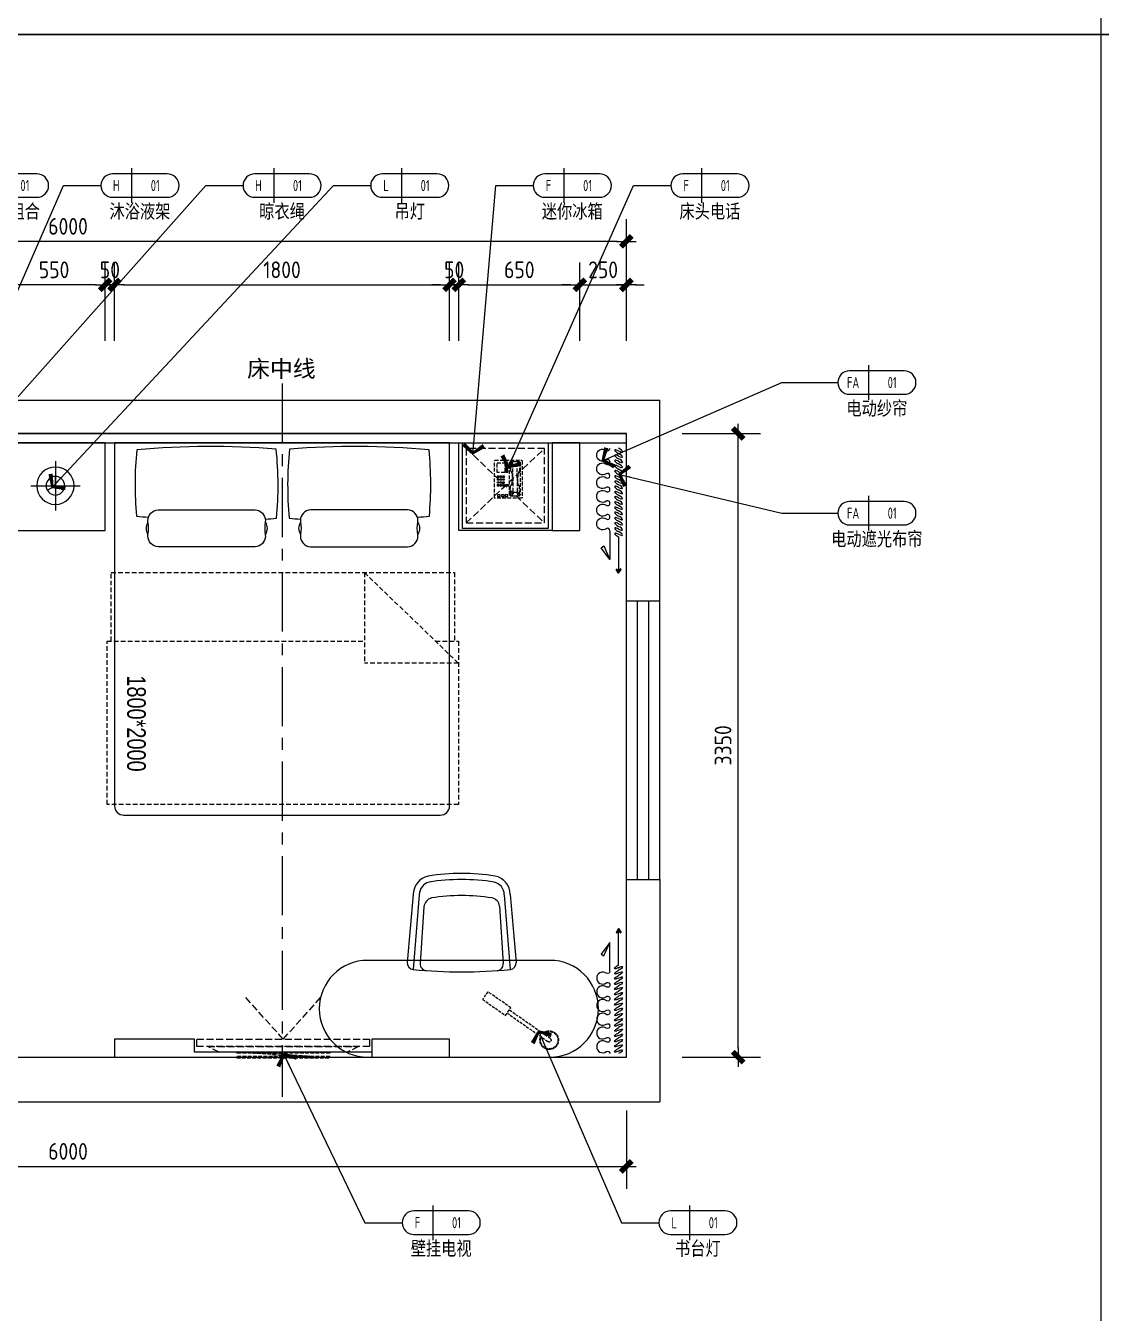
# Model space of a CAD drawing. Extents: x 220391 to 385981, y 332279 to 483868.
# Drawn here: x 226414 to 232194, y 461002 to 467919 of the extents above; entities that cross this region are included whole.
import ezdxf
from ezdxf.enums import TextEntityAlignment as Align

# ---------------------------------------------------------------- set-up
doc = ezdxf.new("R2010")
doc.units = 0
doc.header["$MEASUREMENT"] = 0
for name, pattern in [('ACAD_ISO03W100', [30, 12, -18]), ('CENTER', [50.8, 31.75, -6.35, 6.35, -6.35]), ('DOM-虚线', [0.35, 0.25, -0.1]), ('HIDDEN', [0.375, 0.25, -0.125, 0, 0])]:
    doc.linetypes.add(name, pattern=pattern)
for name, color, linetype in [('0-索引文字', 50, 'Continuous'), ('2主物线', 197, 'Continuous'), ('EL-造型看线-特细(0.07)-DOM', 8, 'Continuous'), ('F-固定家具(0.25)-DOM', 2, 'Continuous'), ('F-平面灯具(0.15)-DOM', 1, 'Continuous'), ('F-活动家私(0.25)-DOM', 51, 'Continuous'), ('F-窗帘(0.12)-DOM', 120, 'Continuous'), ('墙体', 4, 'Continuous'), ('墙壁', 160, 'Continuous')]:
    doc.layers.add(name, color=color, linetype=linetype)
doc.styles.add('DOM-romans.shx', font='dim.shx')
doc.styles.add('st', font='', dxfattribs={"width": 0.7})
doc.styles.add('家具平面底图$0$st', font='')
doc.styles.get('st').set_extended_font_data('SimSun')
doc.styles.get('家具平面底图$0$st').set_extended_font_data('YouYuan')
doc.dimstyles.new('DOM_DIM_1 80', dxfattribs={"dimscale": 60, "dimtxt": 1.5, "dimasz": 0.8, "dimexe": 2, "dimexo": 1.5, "dimgap": 0.6, "dimtad": 1, "dimdec": 0, "dimrnd": 5, "dimzin": 12, "dimdsep": 46, "dimtxsty": 'DOM-romans.shx', "dimblk": 'DOM_Dimension_Tick', "dimcen": 0.125, "dimclrd": 44, "dimclre": 44, "dimclrt": 50, "dimadec": 0, "dimazin": 0, "dimtfac": 1, "dimtdec": 0, "dimtix": 1, "dimtmove": 2, "dimatfit": 3, "dimldrblk": 'DOM_Leader_Arrow', "dimfxl": 0, "dimtvp": 1, "dimtolj": 1, "dimtzin": 0, "dimarcsym": 0})

# ---------------------------------------------------------------- blocks, each defined once
blk = doc.blocks.new('A$C25B465B5')
at = {"layer": '2主物线', "color": 2}
for p, q in [((570.6, 1240), (570.6, 260)), ((1090.6, 260), (1090.6, 1240))]:
    blk.add_line(p, q, dxfattribs=at)
for centre, start, end in [((830.6, 1240), 0, 180), ((830.6, 260), 180, 0)]:
    blk.add_arc(centre, 260, start, end, dxfattribs=at)
blk = doc.blocks.new('eahrhrhh')
at = {"color": 1}
blk.add_wipeout([(-900, 0), (900, 0), (900, -696.9), (926.1, -696.9), (926.1, -1065.3), (947.8, -1065.3), (947.8, -1942.7), (900, -1942.7), (900, -1950), (898.6, -1961.8), (893.2, -1975.1), (885.4, -1985.4), (874.4, -1993.6), (861.8, -1998.6), (850, -2000), (837.3, -2000), (-850, -2000), (-866.5, -1997.2), (-878.4, -1991.2), (-885.4, -1985.4), (-893.5, -1974.6), (-897.6, -1965.4), (-899.5, -1956.8), (-900, -1950)], dxfattribs=at)
at = {"color": 8, "linetype": 'HIDDEN', "ltscale": 100}
for p in [(443.2, -696.9), (947.8, -1184)]:
    blk.add_line(p, (443.2, -1184), dxfattribs=at)
blk.add_lwpolyline([(-900, 0), (-900, -1950, 0.414214), (-850, -2000), (850, -2000, 0.414214), (900, -1950), (900, 0)], format="xyb", close=True)
at = {"color": 8}
for points in [[(-144.6, -559), (-665.9, -559, -0.392708), (-720.9, -499.8, -0.035252), (-720.3, -491.5, 0.092308), (-720.3, -426.5, -0.035252), (-720.9, -418.1, -0.392708), (-665.9, -359), (-144.6, -359, -0.392708), (-89.7, -418.1, -0.035252), (-90.3, -426.5, 0.092308), (-90.3, -491.5, -0.035252), (-89.7, -499.8, -0.392708), (-144.6, -559, 27.022466)], [(153.7, -559), (675, -559, 0.392708), (729.9, -499.8, 0.035252), (729.3, -491.5, -0.092308), (729.3, -426.5, 0.035252), (729.9, -418.1, 0.392708), (675, -359), (153.7, -359, 0.392708), (98.8, -418.1, 0.035252), (99.3, -426.5, -0.092308), (99.3, -491.5, 0.035252), (98.8, -499.8, 0.392708), (153.7, -559, -27.022466)], [(-720.3, -426.5, 0.307692), (-720.3, -491.5, -1.888889)], [(-90.3, -426.5, -0.307692), (-90.3, -491.5, 1.888889)], [(99.3, -426.5, 0.307692), (99.3, -491.5, -1.888889)], [(729.3, -426.5, -0.307692), (729.3, -491.5, 1.888889)]]:
    blk.add_lwpolyline(points, format="xyb", dxfattribs=at)
at = {"color": 8, "linetype": 'HIDDEN', "ltscale": 100}
for points in [[(-918.8, -1065.3), (-918.8, -696.9), (926.1, -696.9), (926.1, -1065.3)], [(443.2, -696.9), (947.8, -1184)], [(824.8, -1065.3), (947.8, -1065.3), (947.8, -1942.7), (-940.5, -1942.7), (-940.5, -1065.3), (443.2, -1065.3)]]:
    blk.add_lwpolyline(points, dxfattribs=at)
at = {"color": 8}
for centre, radius, start, end in [((1123, -224.7), 1912.9, 174.39105, 185.04685), ((-384.8, -4244.7), 4225.5, 85.19831, 95.37714), ((-1934.1, -229), 1912.9, 354.72401, 5.85099), ((1943.1, -229), 1912.9, 174.14901, 185.27599), ((393.9, -4244.7), 4225.5, 84.62286, 94.80169), ((-1113.9, -224.7), 1912.9, 354.95315, 5.60895), ((-368.5, 3293.2), 3709.4, 263.5905, 264.59393), ((-318.5, 3293.2), 3709.4, 273.52528, 274.47157), ((327.5, 3293.2), 3709.4, 265.52843, 266.47472), ((377.5, 3293.2), 3709.4, 275.40607, 276.4095)]:
    blk.add_arc(centre, radius, start, end, dxfattribs=at)
at = {"layer": 'F-活动家私(0.25)-DOM', "color": 8, "style": '家具平面底图$0$st', "width": 0.8}
blk.add_text('1800*2000', height=100, rotation=270, dxfattribs=at).set_placement((-782.2, -1507.5), align=Align.MIDDLE_CENTER)
blk = doc.blocks.new('A$C3f9b4c59')
at = {"layer": 'F-活动家私(0.25)-DOM'}
blk.add_blockref('eahrhrhh', (0, 0), dxfattribs=at)
blk = doc.blocks.new('做成ACAD TuKuai0337')
at = {"color": 57, "linetype": 'Continuous'}
for points in [[(0, 193), (0, -193)], [(193, 0), (-193, 0)], [(0, 0), (0, 73)]]:
    blk.add_lwpolyline(points, dxfattribs=at)
at = {"color": 58, "linetype": 'Continuous'}
for points in [[(0, 0), (-63, -36)], [(0, 0), (63, -36)]]:
    blk.add_lwpolyline(points, dxfattribs=at)
at = {"linetype": 'Continuous'}
blk.add_circle((0, 0), 146, dxfattribs=at)
at = {"color": 57, "linetype": 'Continuous'}
blk.add_circle((0, 0), 72.9, dxfattribs=at)
blk = doc.blocks.new('A$C487077fa')
at = {"color": 53}
for p, q in [((-415.3, 260.9), (-50.8, 292.3)), ((-414.9, 228.3), (-13.2, 260.7)), ((-415.3, -260.9), (-50.8, -292.3)), ((-414.9, -228.3), (-13.2, -260.7))]:
    blk.add_line(p, q, dxfattribs=at)
at = {"color": 8}
for p, q in [((-352.5, 203), (-44.7, 223.2)), ((-350.1, -203.2), (-44.7, -223.2))]:
    blk.add_line(p, q, dxfattribs=at)
at = {"color": 53}
for centre, radius, start, end in [((-47.8, 257.7), 34.7, 5.82364, 95), ((-414.3, 157.7), 103.2, 90.55398, 167.72857), ((-414.2, 157.5), 70.8, 90.53615, 165.96254), ((-2574.6, 0), 2574.6, 0, 5.81254), ((647.6, 0), 1176.5, 171.21904, 188.83407), ((647.6, 0), 1143.9, 171.21904, 188.83407), ((-2574.6, 0), 2574.6, 354.18746, 0), ((-414.2, -157.5), 103.3, 192.92393, 269.41741), ((-414.1, -157.2), 71, 195.02359, 269.39601), ((-47.8, -257.7), 34.7, 265, 354.17636)]:
    blk.add_arc(centre, radius, start, end, dxfattribs=at)
at = {"color": 8}
for centre, radius, start, end in [((-41.7, 188.6), 34.7, 4.25834, 95), ((647.6, 0), 1057.7, 171.21904, 188.83407), ((-348.8, 153.6), 49.6, 94.26021, 170.81167), ((-344, -148), 55.5, 195.00779, 263.66303), ((-41.7, -188.6), 34.7, 265, 355.74166)]:
    blk.add_arc(centre, radius, start, end, dxfattribs=at)
blk = doc.blocks.new('dfsgdgfaag')
at = {"layer": 'EL-造型看线-特细(0.07)-DOM', "color": 250, "linetype": 'DOM-虚线', "ltscale": 80}
for p, q in [((-158.7, -6), (158.2, -30)), ((-158.2, 0), (158.7, -24))]:
    blk.add_line(p, q, dxfattribs=at)
for points in [[(-250, -6), (250, -6), (250, 0), (-250, 0)], [(250, -30), (-250, -30), (-250, -24), (250, -24)]]:
    blk.add_lwpolyline(points, close=True, dxfattribs=at)
for centre, radius in [((-158.4, -3), 5), ((-158.4, -3), 3), ((158.4, -27), 5), ((158.4, -27), 3)]:
    blk.add_circle(centre, radius, dxfattribs=at)
blk = doc.blocks.new('A$Cb127100c')
at = {"layer": 'F-固定家具(0.25)-DOM', "color": 8, "linetype": 'DOM-虚线', "ltscale": 150}
for q in [(-204.8, 226.9), (204.8, 226.9)]:
    blk.add_line((0, 0), q, dxfattribs=at)
for points in [[(-464.5, 0), (464.5, 0), (464.5, -40), (-464.5, -40)], [(-404.5, -40), (404.5, -40), (344.5, -70), (-344.5, -70)]]:
    blk.add_lwpolyline(points, close=True, dxfattribs=at)
at = {"layer": 'EL-造型看线-特细(0.07)-DOM', "color": 250, "rotation": 180}
blk.add_blockref('dfsgdgfaag', (0, -100), dxfattribs=at)
blk = doc.blocks.new('ehrhhh')
at = {"color": 0}
blk.add_line((304158.8, 466871.5), (304158.8, 474869.8), dxfattribs=at)
blk.add_lwpolyline([(292356.6, 474869.8), (315961.1, 474869.8), (315961.1, 466871.5), (292356.6, 466871.5)], close=True, dxfattribs=at)
blk = doc.blocks.new('DOM_Dimension_Tick')
at = {"color": 0, "linetype": 'ByBlock'}
for p, q in [((-1.09, 0), (0, 0)), ((0, 0), (1.09, 0))]:
    blk.add_line(p, q, dxfattribs=at)
at = {"color": 0, "linetype": 'Continuous', "const_width": 0.608}
blk.add_lwpolyline([(-0.61, -0.61), (0.61, 0.61)], dxfattribs=at)
blk = doc.blocks.new('*D635')
at = {"color": 44, "lineweight": -2, "transparency": 16777216}
for p, q in [((226891.6, 466226.8), (226891.6, 466646.8)), ((228691.6, 466226.8), (228691.6, 466646.8)), ((226939.6, 466526.8), (228643.6, 466526.8))]:
    blk.add_line(p, q, dxfattribs=at)
at = {"layer": 'Defpoints', "color": 0, "transparency": 16777216}
for p in [(228691.6, 466526.8), (226891.6, 465678.1, 0), (228691.6, 465678.1, 0)]:
    blk.add_point(p, dxfattribs=at)
at = {"color": 44, "lineweight": -2, "transparency": 16777216, "xscale": 48, "yscale": 48, "zscale": 48, "rotation": 180}
blk.add_blockref('DOM_Dimension_Tick', (226891.6, 466526.8), dxfattribs=at)
at = {"color": 44, "lineweight": -2, "transparency": 16777216, "xscale": 48, "yscale": 48, "zscale": 48}
blk.add_blockref('DOM_Dimension_Tick', (228691.6, 466526.8), dxfattribs=at)
at = {"color": 50, "transparency": 16777216, "insert": (227791.6, 466607.8), "char_height": 90, "attachment_point": 5, "style": 'DOM-romans.shx'}
blk.add_mtext('\\A1;1800', dxfattribs=at)
blk = doc.blocks.new('DOM_Leader_Arrow')
at = {"color": 0, "linetype": 'ByBlock'}
blk.add_line((0, 0), (-1.5, 0), dxfattribs=at)
for points in [[(-1.29, 1), (-0.89, 1.28), (-0.36, 0), (0, 0)], [(-1.29, -1), (-0.89, -1.28), (-0.36, 0), (0, 0)]]:
    blk.add_solid(points, dxfattribs=at)
blk = doc.blocks.new('*D636')
at = {"color": 44, "lineweight": -2, "transparency": 16777216}
for p, q in [((228741.6, 466226.8), (228741.6, 466646.8)), ((229391.7, 466226.8), (229391.7, 466646.8)), ((228789.6, 466526.8), (229343.7, 466526.8))]:
    blk.add_line(p, q, dxfattribs=at)
at = {"layer": 'Defpoints', "color": 0, "transparency": 16777216}
for p in [(229391.7, 466526.8), (228741.6, 465678.1, 0), (229391.7, 465678.1, 0)]:
    blk.add_point(p, dxfattribs=at)
at = {"color": 44, "lineweight": -2, "transparency": 16777216, "xscale": 48, "yscale": 48, "zscale": 48, "rotation": 180}
blk.add_blockref('DOM_Dimension_Tick', (228741.6, 466526.8), dxfattribs=at)
at = {"color": 44, "lineweight": -2, "transparency": 16777216, "xscale": 48, "yscale": 48, "zscale": 48}
blk.add_blockref('DOM_Dimension_Tick', (229391.7, 466526.8), dxfattribs=at)
at = {"color": 50, "transparency": 16777216, "insert": (229066.6, 466607.8), "char_height": 90, "attachment_point": 5, "style": 'DOM-romans.shx'}
blk.add_mtext('\\A1;650', dxfattribs=at)
blk = doc.blocks.new('*D637')
at = {"color": 44, "lineweight": -2, "transparency": 16777216}
for p, q in [((229391.7, 466226.8), (229391.7, 466646.8)), ((229641.7, 466226.8), (229641.7, 466646.8)), ((229343.7, 466526.8), (229295.7, 466526.8)), ((229391.7, 466526.8), (229641.7, 466526.8)), ((229689.7, 466526.8), (229737.7, 466526.8))]:
    blk.add_line(p, q, dxfattribs=at)
at = {"layer": 'Defpoints', "color": 0, "transparency": 16777216}
for p in [(229641.7, 466526.8), (229641.7, 465728.1, 0), (229391.7, 465678.1, 0)]:
    blk.add_point(p, dxfattribs=at)
at = {"color": 44, "lineweight": -2, "transparency": 16777216, "xscale": 48, "yscale": 48, "zscale": 48}
blk.add_blockref('DOM_Dimension_Tick', (229391.7, 466526.8), dxfattribs=at)
at = {"color": 44, "lineweight": -2, "transparency": 16777216, "xscale": 48, "yscale": 48, "zscale": 48, "rotation": 180}
blk.add_blockref('DOM_Dimension_Tick', (229641.7, 466526.8), dxfattribs=at)
at = {"color": 50, "transparency": 16777216, "insert": (229516.7, 466607.8), "char_height": 90, "attachment_point": 5, "style": 'DOM-romans.shx'}
blk.add_mtext('\\A1;250', dxfattribs=at)
blk = doc.blocks.new('ehrhhsss')
at = {"layer": 'F-活动家私(0.25)-DOM', "color": 8, "linetype": 'DOM-虚线', "ltscale": 80}
for p, q in [((301231.8, 416361.5), (301234.6, 416364.4)), ((301231.8, 416163.2), (301231.8, 416361.5)), ((301234.6, 416364.4), (301378.3, 416364.4)), ((301246.1, 416298.3), (301246.1, 416351.4)), ((301246.1, 416351.4), (301287.8, 416351.4)), ((301287.8, 416351.4), (301287.8, 416298.3)), ((301292.1, 416348.6), (301292.1, 416344.2)), ((301303.6, 416348.6), (301292.1, 416348.6)), ((301292.1, 416344.2), (301303.6, 416344.2)), ((301303.6, 416339.9), (301292.1, 416339.9)), ((301292.1, 416339.9), (301292.1, 416335.6)), ((301292.1, 416335.6), (301303.6, 416335.6)), ((301303.6, 416331.3), (301292.1, 416331.3)), ((301292.1, 416331.3), (301292.1, 416327)), ((301292.1, 416327), (301303.6, 416327)), ((301303.6, 416322.7), (301292.1, 416322.7)), ((301292.1, 416322.7), (301292.1, 416318.4)), ((301292.1, 416318.4), (301303.6, 416318.4)), ((301303.6, 416314.1), (301292.1, 416314.1)), ((301292.1, 416314.1), (301292.1, 416309.8)), ((301292.1, 416309.8), (301303.6, 416309.8)), ((301303.6, 416305.4), (301292.1, 416305.4)), ((301292.1, 416305.4), (301292.1, 416301.1)), ((301303.6, 416344.2), (301303.6, 416348.6)), ((301303.6, 416335.6), (301303.6, 416339.9)), ((301303.6, 416327), (301303.6, 416331.3)), ((301303.6, 416318.4), (301303.6, 416322.7)), ((301303.6, 416309.8), (301303.6, 416314.1)), ((301303.6, 416301.1), (301303.6, 416305.4)), ((301313.7, 416352.9), (301319.4, 416360)), ((301313.7, 416179), (301313.7, 416352.9)), ((301319.4, 416355.7), (301318, 416350)), ((301318, 416350), (301318, 416311.2)), ((301318, 416350), (301330.9, 416337.1)), ((301318, 416311.2), (301320.9, 416304)), ((301319.4, 416360), (301362.5, 416360)), ((301325.2, 416358.6), (301319.4, 416355.7)), ((301320.9, 416304), (301325.2, 416296.8)), ((301325.2, 416358.6), (301359.6, 416358.6)), ((301332.3, 416339.9), (301325.2, 416358.6)), ((301330.9, 416337.1), (301332.3, 416339.9)), ((301330.9, 416272.4), (301330.9, 416337.1)), ((301352.5, 416339.9), (301332.3, 416339.9)), ((301352.5, 416339.9), (301359.6, 416358.6)), ((301353.9, 416337.1), (301352.5, 416339.9)), ((301366.8, 416350), (301353.9, 416337.1)), ((301353.9, 416272.4), (301353.9, 416337.1)), ((301359.6, 416358.6), (301365.4, 416355.7)), ((301364, 416304), (301359.6, 416296.8)), ((301362.5, 416360), (301369.7, 416352.9)), ((301366.8, 416311.2), (301364, 416304)), ((301365.4, 416355.7), (301366.8, 416350)), ((301366.8, 416350), (301366.8, 416311.2)), ((301369.7, 416352.9), (301369.7, 416180.4)), ((301378.3, 416364.4), (301381.2, 416361.5)), ((301381.2, 416361.5), (301381.2, 416163.2)), ((301287.8, 416298.3), (301246.1, 416298.3)), ((301247.6, 416281), (301256.2, 416281)), ((301247.6, 416272.4), (301247.6, 416281)), ((301256.2, 416272.4), (301247.6, 416272.4)), ((301247.6, 416265.2), (301256.2, 416265.2)), ((301247.6, 416256.6), (301247.6, 416265.2)), ((301256.2, 416256.6), (301247.6, 416256.6)), ((301247.6, 416249.4), (301256.2, 416249.4)), ((301247.6, 416240.8), (301247.6, 416249.4)), ((301256.2, 416240.8), (301247.6, 416240.8)), ((301256.2, 416281), (301256.2, 416272.4)), ((301256.2, 416265.2), (301256.2, 416256.6)), ((301256.2, 416249.4), (301256.2, 416240.8)), ((301261.9, 416281), (301270.6, 416281)), ((301261.9, 416272.4), (301261.9, 416281)), ((301270.6, 416272.4), (301261.9, 416272.4)), ((301261.9, 416265.2), (301270.6, 416265.2)), ((301261.9, 416256.6), (301261.9, 416265.2)), ((301270.6, 416256.6), (301261.9, 416256.6)), ((301261.9, 416249.4), (301270.6, 416249.4)), ((301261.9, 416240.8), (301261.9, 416249.4)), ((301270.6, 416240.8), (301261.9, 416240.8)), ((301270.6, 416281), (301270.6, 416272.4)), ((301270.6, 416265.2), (301270.6, 416256.6)), ((301270.6, 416249.4), (301270.6, 416240.8)), ((301276.3, 416272.4), (301276.3, 416281)), ((301276.3, 416281), (301284.9, 416281)), ((301284.9, 416272.4), (301276.3, 416272.4)), ((301276.3, 416265.2), (301284.9, 416265.2)), ((301276.3, 416256.6), (301276.3, 416265.2)), ((301284.9, 416256.6), (301276.3, 416256.6)), ((301276.3, 416240.8), (301276.3, 416249.4)), ((301276.3, 416249.4), (301284.9, 416249.4)), ((301284.9, 416240.8), (301276.3, 416240.8)), ((301284.9, 416281), (301284.9, 416272.4)), ((301284.9, 416265.2), (301284.9, 416256.6)), ((301284.9, 416249.4), (301284.9, 416240.8)), ((301292.1, 416301.1), (301303.6, 416301.1)), ((301320.9, 416227.9), (301325.2, 416235)), ((301325.2, 416296.8), (301326.6, 416286.8)), ((301325.2, 416235), (301326.6, 416245.1)), ((301326.6, 416286.8), (301326.6, 416272.4)), ((301326.6, 416245.1), (301326.6, 416272.4)), ((301330.9, 416272.4), (301330.9, 416194.8)), ((301353.9, 416272.4), (301353.9, 416194.8)), ((301359.6, 416296.8), (301358.2, 416286.8)), ((301358.2, 416286.8), (301358.2, 416272.4)), ((301358.2, 416245.1), (301358.2, 416272.4)), ((301359.6, 416235), (301358.2, 416245.1)), ((301364, 416227.9), (301359.6, 416235)), ((301247.6, 416233.6), (301256.2, 416233.6)), ((301247.6, 416225), (301247.6, 416233.6)), ((301256.2, 416225), (301247.6, 416225)), ((301249, 416179), (301249, 416170.4)), ((301263.4, 416179), (301249, 416179)), ((301249, 416170.4), (301263.4, 416170.4)), ((301256.2, 416233.6), (301256.2, 416225)), ((301261.9, 416233.6), (301270.6, 416233.6)), ((301261.9, 416225), (301261.9, 416233.6)), ((301270.6, 416225), (301261.9, 416225)), ((301263.4, 416170.4), (301263.4, 416179)), ((301269.1, 416179), (301269.1, 416170.4)), ((301283.5, 416179), (301269.1, 416179)), ((301269.1, 416170.4), (301283.5, 416170.4)), ((301270.6, 416233.6), (301270.6, 416225)), ((301276.3, 416233.6), (301284.9, 416233.6)), ((301276.3, 416225), (301276.3, 416233.6)), ((301284.9, 416225), (301276.3, 416225)), ((301283.5, 416170.4), (301283.5, 416179)), ((301284.9, 416233.6), (301284.9, 416225)), ((301303.6, 416179), (301289.2, 416179)), ((301289.2, 416179), (301289.2, 416170.4)), ((301289.2, 416170.4), (301303.6, 416170.4)), ((301293.6, 416225), (301293.6, 416233.6)), ((301293.6, 416233.6), (301305, 416233.6)), ((301305, 416225), (301293.6, 416225)), ((301303.6, 416170.4), (301303.6, 416179)), ((301305, 416233.6), (301305, 416225)), ((301320.9, 416171.8), (301313.7, 416179)), ((301318, 416220.7), (301320.9, 416227.9)), ((301318, 416181.9), (301318, 416220.7)), ((301318, 416181.9), (301330.9, 416194.8)), ((301319.4, 416176.1), (301318, 416181.9)), ((301325.2, 416173.3), (301319.4, 416176.1)), ((301341.1, 416171.8), (301320.9, 416171.8)), ((301362.5, 416171.8), (301320.9, 416171.8)), ((301332.3, 416191.9), (301325.2, 416173.3)), ((301325.2, 416173.3), (301341, 416173.3)), ((301325.2, 416173.3), (301359.6, 416173.3)), ((301330.9, 416194.8), (301332.3, 416191.9)), ((301352.5, 416191.9), (301332.3, 416191.9)), ((301353.9, 416194.8), (301352.5, 416191.9)), ((301352.5, 416191.9), (301359.6, 416173.3)), ((301366.8, 416181.9), (301353.9, 416194.8)), ((301359.6, 416173.3), (301365.4, 416176.1)), ((301369.7, 416180.4), (301362.5, 416171.8)), ((301366.8, 416220.7), (301364, 416227.9)), ((301365.4, 416176.1), (301366.8, 416181.9)), ((301366.8, 416181.9), (301366.8, 416220.7)), ((301234.6, 416160.3), (301231.8, 416163.2)), ((301378.3, 416160.3), (301234.6, 416160.3)), ((301381.2, 416163.2), (301378.3, 416160.3))]:
    blk.add_line(p, q, dxfattribs=at)
blk = doc.blocks.new('GFAGA')
at = {"layer": 'F-活动家私(0.25)-DOM', "color": 1, "linetype": 'DOM-虚线', "ltscale": 150}
for p, q in [((-420, 0), (0, 400)), ((-420, 400), (0, 0))]:
    blk.add_line(p, q, dxfattribs=at)
blk.add_lwpolyline([(-420, 0), (0, 0), (0, 400), (-420, 400)], close=True, dxfattribs=at)
blk = doc.blocks.new('A$C9f55a01e')
at = {"layer": 'F-活动家私(0.25)-DOM', "color": 8}
blk.add_lwpolyline([(480, 480), (480, 20), (20, 20), (20, 480)], close=True, dxfattribs=at)
blk.add_blockref('GFAGA', (459.9, 50), dxfattribs=at)
blk = doc.blocks.new('*D638')
at = {"color": 44, "lineweight": -2, "transparency": 16777216}
for p, q in [((226291.7, 466226.8), (226291.7, 466646.8)), ((226841.6, 466226.8), (226841.6, 466646.8)), ((226793.6, 466526.8), (226339.7, 466526.8))]:
    blk.add_line(p, q, dxfattribs=at)
at = {"layer": 'Defpoints', "color": 0, "transparency": 16777216}
for p in [(226291.7, 466526.8), (226291.7, 465703.1, 0), (226841.6, 465678.1, 0)]:
    blk.add_point(p, dxfattribs=at)
at = {"color": 44, "lineweight": -2, "transparency": 16777216, "xscale": 48, "yscale": 48, "zscale": 48, "rotation": 180}
blk.add_blockref('DOM_Dimension_Tick', (226291.7, 466526.8), dxfattribs=at)
at = {"color": 44, "lineweight": -2, "transparency": 16777216, "xscale": 48, "yscale": 48, "zscale": 48}
blk.add_blockref('DOM_Dimension_Tick', (226841.6, 466526.8), dxfattribs=at)
at = {"color": 50, "transparency": 16777216, "insert": (226566.6, 466607.8), "char_height": 90, "attachment_point": 5, "style": 'DOM-romans.shx'}
blk.add_mtext('\\A1;550', dxfattribs=at)
blk = doc.blocks.new('布帘及纱帘平面-DW')
at = {"layer": 'F-窗帘(0.12)-DOM', "color": 1, "linetype": 'Continuous'}
for p, q in [((-515.2, -32791.5), (-578.7, -32743.6)), ((-670, -32791.5), (-515.2, -32791.5)), ((-637.2, -32837.5), (-441.5, -32837.5))]:
    blk.add_line(p, q, dxfattribs=at)
at = {"layer": 'F-窗帘(0.12)-DOM', "color": 1, "linetype": 'Continuous', "flags": 128}
for points in [[(-965.3, -32791.5, -0.608416), (-975.9, -32771.1, 0.608416), (-1002.2, -32720.2, 0.608416), (-1028.5, -32771.1, -1.932003), (-1049.7, -32771.1, 0.608416), (-1076, -32720.3, 0.608416), (-1102.3, -32771.1, -0.608485), (-1112.9, -32791.6, -0.608485)], [(-670, -32791.5, -0.608416), (-680.6, -32771.1, 0.608416), (-707, -32720.2, 0.608416), (-733.3, -32771.1, -1.932003), (-754.4, -32771.1, 0.608416), (-780.8, -32720.2, 0.608416), (-807.1, -32771.1, -1.932003), (-828.2, -32771.1, 0.608416), (-854.6, -32720.2, 0.608416), (-880.9, -32771.1, -1.932003), (-902, -32771.1, 0.608416), (-928.4, -32720.2, 0.608416), (-954.7, -32771.1, -0.608416), (-965.3, -32791.5, 0.608416)]]:
    blk.add_lwpolyline(points, format="xyb", dxfattribs=at)
at = {"layer": 'F-窗帘(0.12)-DOM', "color": 1, "linetype": 'Continuous'}
for points in [[(-578.7, -32743.6), (-588, -32758.8), (-515.2, -32791.5)], [(-441.5, -32837.5), (-461.9, -32824.2), (-466.2, -32828.4), (-441.5, -32837.5)], [(-441.5, -32837.5), (-461.9, -32850.9), (-466.2, -32846.6), (-441.5, -32837.5)]]:
    blk.add_lwpolyline(points, dxfattribs=at)
at = {"layer": 'F-窗帘(0.12)-DOM', "color": 1, "linetype": 'Continuous', "extrusion": (0, 0, -1)}
for centre, start_param, end_param in [((-1105.9, -32837.6), 1.716714, 4.858306), ((-1091.9, -32837.6), -1.424879, 1.716714), ((-1077.9, -32837.6), 1.716714, 4.858306), ((-1063.9, -32837.6), -1.424879, 1.716714), ((-1049.9, -32837.6), 1.716714, 4.858306), ((-1036, -32837.6), -1.424879, 1.716714), ((-1022, -32837.6), 1.716714, 4.858306), ((-1008, -32837.6), -1.424879, 1.716714), ((-994, -32837.6), 1.716714, 4.858306), ((-980, -32837.6), -1.424879, 1.716714), ((-966, -32837.6), 1.716714, 4.858306), ((-952, -32837.6), -1.424879, 1.716714), ((-938, -32837.6), 1.716714, 4.858306), ((-924, -32837.6), -1.424879, 1.716714), ((-910, -32837.6), 1.716714, 4.858306), ((-896, -32837.6), -1.424879, 1.716714), ((-882, -32837.6), 1.716714, 4.858306), ((-868.1, -32837.6), -1.424879, 1.716714), ((-854.1, -32837.6), 1.716714, 4.858306), ((-840.1, -32837.6), -1.424879, 1.716714), ((-826.1, -32837.6), 1.716714, 4.858306), ((-812.1, -32837.6), -1.424879, 1.716714), ((-798.1, -32837.6), 1.716714, 4.858306), ((-784.1, -32837.6), -1.424879, 1.716714), ((-770.1, -32837.6), 1.716714, 4.858306), ((-756.1, -32837.6), -1.424879, 1.716714), ((-742.1, -32837.6), 1.716714, 4.858306), ((-728.1, -32837.6), -1.424879, 1.716714), ((-714.1, -32837.6), 1.716714, 4.858306), ((-700.2, -32837.6), -1.424879, 1.716714), ((-686.2, -32837.6), 1.716714, 4.858306), ((-672.2, -32837.6), -1.424879, 1.716714), ((-658.2, -32837.6), 1.716714, 4.858306), ((-644.2, -32837.5), -1.424879, 1.716714)]:
    blk.add_ellipse(centre, major_axis=(-12, 20.8), ratio=0.254545, start_param=start_param, end_param=end_param, dxfattribs=at)
blk = doc.blocks.new('*D644')
at = {"color": 44, "lineweight": -2, "transparency": 16777216}
for p, q in [((223641.7, 462091), (223641.7, 461671)), ((229641.7, 462091), (229641.7, 461671)), ((223689.7, 461791), (229593.7, 461791))]:
    blk.add_line(p, q, dxfattribs=at)
at = {"layer": 'Defpoints', "color": 0, "transparency": 16777216}
for p in [(223641.7, 462378.1, 0), (229641.7, 462378.1, 0), (229641.7, 461791)]:
    blk.add_point(p, dxfattribs=at)
at = {"color": 44, "lineweight": -2, "transparency": 16777216, "xscale": 48, "yscale": 48, "zscale": 48, "rotation": 180}
blk.add_blockref('DOM_Dimension_Tick', (223641.7, 461791), dxfattribs=at)
at = {"color": 44, "lineweight": -2, "transparency": 16777216, "xscale": 48, "yscale": 48, "zscale": 48}
blk.add_blockref('DOM_Dimension_Tick', (229641.7, 461791), dxfattribs=at)
at = {"color": 50, "transparency": 16777216, "insert": (226641.7, 461872), "char_height": 90, "attachment_point": 5, "style": 'DOM-romans.shx'}
blk.add_mtext('\\A1;6000', dxfattribs=at)
blk = doc.blocks.new('*D645')
at = {"color": 44, "lineweight": -2, "transparency": 16777216}
for p, q in [((223641.7, 466460.5), (223641.7, 466880.5)), ((229641.7, 466460.5), (229641.7, 466880.5)), ((229593.7, 466760.5), (223689.7, 466760.5))]:
    blk.add_line(p, q, dxfattribs=at)
at = {"layer": 'Defpoints', "color": 0, "transparency": 16777216}
for p in [(223641.7, 466760.5), (229641.7, 465728.1, 0), (223641.7, 465478.1, 0)]:
    blk.add_point(p, dxfattribs=at)
at = {"color": 44, "lineweight": -2, "transparency": 16777216, "xscale": 48, "yscale": 48, "zscale": 48, "rotation": 180}
blk.add_blockref('DOM_Dimension_Tick', (223641.7, 466760.5), dxfattribs=at)
at = {"color": 44, "lineweight": -2, "transparency": 16777216, "xscale": 48, "yscale": 48, "zscale": 48}
blk.add_blockref('DOM_Dimension_Tick', (229641.7, 466760.5), dxfattribs=at)
at = {"color": 50, "transparency": 16777216, "insert": (226641.7, 466841.5), "char_height": 90, "attachment_point": 5, "style": 'DOM-romans.shx'}
blk.add_mtext('\\A1;6000', dxfattribs=at)
blk = doc.blocks.new('*D646')
at = {"color": 44, "lineweight": -2, "transparency": 16777216}
for p, q in [((229942.2, 465728.1), (230362.2, 465728.1)), ((230242.2, 462426.1), (230242.2, 465680.1)), ((229942.2, 462378.1), (230362.2, 462378.1))]:
    blk.add_line(p, q, dxfattribs=at)
at = {"layer": 'Defpoints', "color": 0, "transparency": 16777216}
for p in [(229641.7, 465728.1, 0), (230242.2, 465728.1), (229641.7, 462378.1, 0)]:
    blk.add_point(p, dxfattribs=at)
at = {"color": 44, "lineweight": -2, "transparency": 16777216, "xscale": 48, "yscale": 48, "zscale": 48}
for p, rotation in [((230242.2, 465728.1), 90), ((230242.2, 462378.1), 270)]:
    blk.add_blockref('DOM_Dimension_Tick', p, dxfattribs=dict(at, rotation=rotation))
at = {"color": 50, "transparency": 16777216, "insert": (230161.2, 464053.1), "char_height": 90, "attachment_point": 5, "rotation": 90, "style": 'DOM-romans.shx'}
blk.add_mtext('\\A1;3350', dxfattribs=at)
blk = doc.blocks.new('*D790')
at = {"color": 44, "lineweight": -2, "transparency": 16777216}
for p, q in [((226841.6, 466226.8), (226841.6, 466646.8)), ((226891.6, 466226.8), (226891.6, 466646.8)), ((226793.6, 466526.8), (226745.6, 466526.8)), ((226891.6, 466526.8), (226841.6, 466526.8)), ((226939.6, 466526.8), (226987.6, 466526.8))]:
    blk.add_line(p, q, dxfattribs=at)
at = {"layer": 'Defpoints', "color": 0, "transparency": 16777216}
for p in [(226841.6, 466526.8), (226841.6, 465678.1, 0), (226891.6, 465678.1, 0)]:
    blk.add_point(p, dxfattribs=at)
at = {"color": 44, "lineweight": -2, "transparency": 16777216, "xscale": 48, "yscale": 48, "zscale": 48}
blk.add_blockref('DOM_Dimension_Tick', (226841.6, 466526.8), dxfattribs=at)
at = {"color": 44, "lineweight": -2, "transparency": 16777216, "xscale": 48, "yscale": 48, "zscale": 48, "rotation": 180}
blk.add_blockref('DOM_Dimension_Tick', (226891.6, 466526.8), dxfattribs=at)
at = {"color": 50, "transparency": 16777216, "insert": (226866.6, 466607.8), "char_height": 90, "attachment_point": 5, "style": 'DOM-romans.shx'}
blk.add_mtext('\\A1;50', dxfattribs=at)
blk = doc.blocks.new('*D791')
at = {"color": 44, "lineweight": -2, "transparency": 16777216}
for p, q in [((228691.6, 466226.8), (228691.6, 466646.8)), ((228741.6, 466226.8), (228741.6, 466646.8)), ((228643.6, 466526.8), (228595.6, 466526.8)), ((228741.6, 466526.8), (228691.6, 466526.8)), ((228789.6, 466526.8), (228837.6, 466526.8))]:
    blk.add_line(p, q, dxfattribs=at)
at = {"layer": 'Defpoints', "color": 0, "transparency": 16777216}
for p in [(228691.6, 466526.8), (228691.6, 465678.1, 0), (228741.6, 465678.1, 0)]:
    blk.add_point(p, dxfattribs=at)
at = {"color": 44, "lineweight": -2, "transparency": 16777216, "xscale": 48, "yscale": 48, "zscale": 48}
blk.add_blockref('DOM_Dimension_Tick', (228691.6, 466526.8), dxfattribs=at)
at = {"color": 44, "lineweight": -2, "transparency": 16777216, "xscale": 48, "yscale": 48, "zscale": 48, "rotation": 180}
blk.add_blockref('DOM_Dimension_Tick', (228741.6, 466526.8), dxfattribs=at)
at = {"color": 50, "transparency": 16777216, "insert": (228716.6, 466607.8), "char_height": 90, "attachment_point": 5, "style": 'DOM-romans.shx'}
blk.add_mtext('\\A1;50', dxfattribs=at)
blk = doc.blocks.new('A$Cfbbf359a')
at = {"layer": 'F-平面灯具(0.15)-DOM', "linetype": 'DOM-虚线', "ltscale": 60}
blk.add_lwpolyline([(-385.4, 166.9), (-244.5, 115.6), (-261.6, 68.6), (-402.5, 119.9)], close=True, dxfattribs=at)
blk.add_lwpolyline([(-249.6, 101.5), (3.4, 9.4, -1), (-3.4, -9.4), (-256.5, 82.7)], format="xyb", close=True, dxfattribs=at)
for radius in [50, 47]:
    blk.add_arc((0, 0), radius, 171.53696, 148.46304, dxfattribs=at)
blk = doc.blocks.new('DOM-立面家具标注符号-002')
blk.add_line((0, 3.1), (0, -3.1))
at = {"color": 150}
blk.add_lwpolyline([(-3.4, 2.1, 1), (-3.4, -2.1), (6.4, -2.1, 1), (6.4, 2.1)], format="xyb", close=True, dxfattribs=at)
at = {"style": 'st', "width": 0.8, "flags": 4}
blk.add_attdef('ITEM6', text='', height=2.5, dxfattribs=at).set_placement((-6, 0), align=Align.MIDDLE_RIGHT)
at = {"style": 'DOM-romans.shx', "width": 0.8}
for tag, flags, p in [('NUM1', 12, (-2.75, 0)), ('NUM2', 4, (4.25, 0)), ('NUM4', 4, (1.5, -4.6)), ('NUM5', 4, (1.5, -7.6))]:
    blk.add_attdef(tag, text='', height=2, dxfattribs=dict(at, flags=flags)).set_placement(p, align=Align.MIDDLE)
at = {"style": 'st', "width": 0.8, "flags": 4}
blk.add_attdef('NUM3', text='', height=2.5, dxfattribs=at).set_placement((9, 0), align=Align.MIDDLE_LEFT)
blk.add_attdef('NUM7', text='', height=2.5, dxfattribs=at).set_placement((1.5, -10.85), align=Align.MIDDLE_CENTER)
blk = doc.blocks.new('A$Cd317c2f2')
at = {"layer": '0-索引文字'}
ref = blk.add_blockref('DOM-立面家具标注符号-002', (165, 0), dxfattribs=dict(at, xscale=30, yscale=30, zscale=30))
ref.add_attrib('NUM1', 'H', dxfattribs={"layer": '0', "height": 60, "style": 'DOM-romans.shx', "width": 0.8}).set_placement((82.5, 0), align=Align.MIDDLE)
ref.add_attrib('NUM2', '01', dxfattribs={"layer": '0', "height": 60, "style": 'DOM-romans.shx', "width": 0.8}).set_placement((292.5, 0), align=Align.MIDDLE)
ref.add_attrib('NUM7', '晾衣绳', dxfattribs={"layer": '0', "height": 75, "style": 'st', "width": 0.8}).set_placement((210, -138), align=Align.MIDDLE_CENTER)
blk = doc.blocks.new('DOM-立面家具标注符号')
blk.add_line((0, 3.1), (0, -3.1))
at = {"color": 150}
blk.add_lwpolyline([(-3.4, 2.1, 1), (-3.4, -2.1), (6.4, -2.1, 1), (6.4, 2.1)], format="xyb", close=True, dxfattribs=at)
at = {"style": 'st', "width": 0.8, "flags": 4}
blk.add_attdef('ITEM5', text='', height=2.5, dxfattribs=at).set_placement((-6, 0), align=Align.MIDDLE_RIGHT)
at = {"style": 'DOM-romans.shx', "width": 0.8}
for tag, flags, p in [('NUM1', 12, (-2.75, 0)), ('NUM2', 4, (4.25, 0)), ('NUM4', 4, (1.5, -4.6))]:
    blk.add_attdef(tag, text='', height=2, dxfattribs=dict(at, flags=flags)).set_placement(p, align=Align.MIDDLE)
at = {"style": 'st', "width": 0.8, "flags": 4}
blk.add_attdef('NUM3', text='', height=2.5, dxfattribs=at).set_placement((9, 0), align=Align.MIDDLE_LEFT)
blk.add_attdef('NUM6', text='', height=2.5, dxfattribs=at).set_placement((1.5, -8.35), align=Align.MIDDLE_CENTER)

msp = doc.modelspace()

# ---------------------------------------------------------------- linework, layer by layer
at = {"color": 2, "elevation": 0}
msp.add_lwpolyline([(229242.3, 465208.1), (229391.7, 465208.1), (229391.7, 465678.1), (229242.3, 465678.1)], close=True, dxfattribs=at)
at = {"color": 1, "elevation": 0}
msp.add_lwpolyline([(228274.2, 462405.1), (227320.5, 462405.1), (227320.5, 462475.1), (226891.6, 462475.1), (226891.6, 462378.1), (228691.6, 462378.1), (228691.6, 462475.1), (228274.2, 462475.1), (228274.2, 462378.1)], dxfattribs=at)
at = {"layer": '2主物线', "color": 3}
for p, q in [((229641.7, 463333.1, 0), (229641.7, 464829, 0)), ((229701.7, 463333.1, 0), (229701.7, 464829, 0)), ((229761.7, 463333.1, 0), (229761.7, 464829, 0)), ((229821.7, 463333.1, 0), (229821.7, 464829, 0))]:
    msp.add_line(p, q, dxfattribs=at)
at = {"layer": '墙体'}
for p, q in [((225190.9, 465908.1, 0), (229821.7, 465908.1, 0)), ((229821.7, 464829, 0), (229821.7, 465908.1, 0)), ((225190.9, 465728.1, 0), (229641.7, 465728.1, 0)), ((229641.7, 464829, 0), (229641.7, 465728.1, 0)), ((229641.7, 464829, 0), (229821.7, 464829, 0)), ((229641.7, 463333.1, 0), (229821.7, 463333.1, 0)), ((229821.7, 463333.1, 0), (229821.7, 462138.1, 0)), ((223641.7, 462378.1, 0), (229641.7, 462378.1, 0)), ((223461.7, 462138.1), (229821.7, 462138.1, 0))]:
    msp.add_line(p, q, dxfattribs=at)
at = {"layer": '墙体', "elevation": 0}
for points in [[(229641.7, 464829), (229821.7, 464829)], [(229641.7, 462378.1), (229641.7, 463333.1), (229821.7, 463333.1)]]:
    msp.add_lwpolyline(points, dxfattribs=at)

# ---------------------------------------------------------------- block references
at = {"color": 4}
for name, p in [('ehrhhh', (-71965.3, 1000)), ('A$Cd317c2f2', (227581.9, 467060.3)), ('ehrhhsss', (-72299.1, 49220.3, -1044096.2))]:
    msp.add_blockref(name, p, dxfattribs=at)
at = {"color": 4, "rotation": 270}
msp.add_blockref('A$C487077fa', (228757.1, 462836.1, 0), dxfattribs=at)
at = {"color": 4, "xscale": -1, "rotation": 125.1393200625526}
msp.add_blockref('A$Cfbbf359a', (229227.3, 462469.4, 0), dxfattribs=at)
at = {"color": 1}
msp.add_blockref('A$Cb127100c', (227797.9, 462475.1, 0), dxfattribs=at)
at = {"layer": '0-索引文字'}
ref = msp.add_blockref('DOM-立面家具标注符号-002', (226282.3, 467060.3), dxfattribs=dict(at, xscale=30, yscale=30, zscale=30))
ref.add_attrib('NUM1', 'H', dxfattribs={"layer": '0', "height": 60, "style": 'DOM-romans.shx', "width": 0.8}).set_placement((226199.8, 467060.3), align=Align.MIDDLE)
ref.add_attrib('NUM2', '01', dxfattribs={"layer": '0', "height": 60, "style": 'DOM-romans.shx', "width": 0.8}).set_placement((226409.8, 467060.3), align=Align.MIDDLE)
ref.add_attrib('NUM7', '淋浴组合', dxfattribs={"layer": '0', "height": 75, "style": 'st', "width": 0.8}).set_placement((226327.3, 466922.3), align=Align.MIDDLE_CENTER)
ref = msp.add_blockref('DOM-立面家具标注符号-002', (226983, 467060.3, 0), dxfattribs=dict(at, xscale=30, yscale=30, zscale=30))
ref.add_attrib('NUM1', 'H', dxfattribs={"layer": '0', "height": 60, "style": 'DOM-romans.shx', "width": 0.8}).set_placement((226900.5, 467060.3, 0), align=Align.MIDDLE)
ref.add_attrib('NUM2', '01', dxfattribs={"layer": '0', "height": 60, "style": 'DOM-romans.shx', "width": 0.8}).set_placement((227110.5, 467060.3, 0), align=Align.MIDDLE)
ref.add_attrib('NUM7', '沐浴液架', dxfattribs={"layer": '0', "height": 75, "style": 'st', "width": 0.8}).set_placement((227028, 466922.3, 0), align=Align.MIDDLE_CENTER)
ref = msp.add_blockref('DOM-立面家具标注符号-002', (228433.1, 467060.3), dxfattribs=dict(at, xscale=30, yscale=30, zscale=30))
ref.add_attrib('NUM1', 'L', dxfattribs={"layer": '0', "height": 60, "style": 'DOM-romans.shx', "width": 0.8}).set_placement((228350.6, 467060.3), align=Align.MIDDLE)
ref.add_attrib('NUM2', '01', dxfattribs={"layer": '0', "height": 60, "style": 'DOM-romans.shx', "width": 0.8}).set_placement((228560.6, 467060.3), align=Align.MIDDLE)
ref.add_attrib('NUM7', '吊灯', dxfattribs={"layer": '0', "height": 75, "style": 'st', "width": 0.8}).set_placement((228478.1, 466922.3), align=Align.MIDDLE_CENTER)
ref = msp.add_blockref('DOM-立面家具标注符号-002', (229306.1, 467060.3, -1044096.2), dxfattribs=dict(at, xscale=30, yscale=30, zscale=30))
ref.add_attrib('NUM1', 'F', dxfattribs={"layer": '0', "height": 60, "style": 'DOM-romans.shx', "width": 0.8}).set_placement((229223.6, 467060.3, -1044096.2), align=Align.MIDDLE)
ref.add_attrib('NUM2', '01', dxfattribs={"layer": '0', "height": 60, "style": 'DOM-romans.shx', "width": 0.8}).set_placement((229433.6, 467060.3, -1044096.2), align=Align.MIDDLE)
ref.add_attrib('NUM7', '迷你冰箱', dxfattribs={"layer": '0', "height": 75, "style": 'st', "width": 0.8}).set_placement((229351.1, 466922.3, -1044096.2), align=Align.MIDDLE_CENTER)
ref = msp.add_blockref('DOM-立面家具标注符号-002', (230045.8, 467060.3, -1044096.2), dxfattribs=dict(at, xscale=30, yscale=30, zscale=30))
ref.add_attrib('NUM1', 'F', dxfattribs={"layer": '0', "height": 60, "style": 'DOM-romans.shx', "width": 0.8}).set_placement((229963.3, 467060.3, -1044096.2), align=Align.MIDDLE)
ref.add_attrib('NUM2', '01', dxfattribs={"layer": '0', "height": 60, "style": 'DOM-romans.shx', "width": 0.8}).set_placement((230173.3, 467060.3, -1044096.2), align=Align.MIDDLE)
ref.add_attrib('NUM7', '床头电话', dxfattribs={"layer": '0', "height": 75, "style": 'st', "width": 0.8}).set_placement((230090.8, 466922.3, -1044096.2), align=Align.MIDDLE_CENTER)
ref = msp.add_blockref('DOM-立面家具标注符号-002', (230942.7, 466001.9, 0), dxfattribs=dict(at, xscale=30, yscale=30, zscale=30))
ref.add_attrib('NUM1', 'FA', dxfattribs={"layer": '0', "height": 60, "style": 'DOM-romans.shx', "width": 0.8}).set_placement((230860.2, 466001.9, 0), align=Align.MIDDLE)
ref.add_attrib('NUM2', '01', dxfattribs={"layer": '0', "height": 60, "style": 'DOM-romans.shx', "width": 0.8}).set_placement((231070.2, 466001.9, 0), align=Align.MIDDLE)
ref.add_attrib('NUM7', '电动纱帘', dxfattribs={"layer": '0', "height": 75, "style": 'st', "width": 0.8}).set_placement((230987.7, 465863.9, 0), align=Align.MIDDLE_CENTER)
ref = msp.add_blockref('DOM-立面家具标注符号-002', (230942.7, 465300.4, 0), dxfattribs=dict(at, xscale=30, yscale=30, zscale=30))
ref.add_attrib('NUM1', 'FA', dxfattribs={"layer": '0', "height": 60, "style": 'DOM-romans.shx', "width": 0.8}).set_placement((230860.2, 465300.4, 0), align=Align.MIDDLE)
ref.add_attrib('NUM2', '01', dxfattribs={"layer": '0', "height": 60, "style": 'DOM-romans.shx', "width": 0.8}).set_placement((231070.2, 465300.4, 0), align=Align.MIDDLE)
ref.add_attrib('NUM7', '电动遮光布帘', dxfattribs={"layer": '0', "height": 75, "style": 'st', "width": 0.8}).set_placement((230987.7, 465162.4, 0), align=Align.MIDDLE_CENTER)
ref = msp.add_blockref('DOM-立面家具标注符号-002', (228601.7, 461488.9, 0), dxfattribs=dict(at, xscale=30, yscale=30, zscale=30))
ref.add_attrib('NUM1', 'F', dxfattribs={"layer": '0', "height": 60, "style": 'DOM-romans.shx', "width": 0.8}).set_placement((228519.2, 461488.9, 0), align=Align.MIDDLE)
ref.add_attrib('NUM2', '01', dxfattribs={"layer": '0', "height": 60, "style": 'DOM-romans.shx', "width": 0.8}).set_placement((228729.2, 461488.9, 0), align=Align.MIDDLE)
ref.add_attrib('NUM7', '壁挂电视', dxfattribs={"layer": '0', "height": 75, "style": 'st', "width": 0.8}).set_placement((228646.7, 461350.9, 0), align=Align.MIDDLE_CENTER)
ref = msp.add_blockref('DOM-立面家具标注符号', (229981.2, 461488.9, 0), dxfattribs=dict(at, xscale=30, yscale=30, zscale=30))
ref.add_attrib('NUM1', 'L', dxfattribs={"layer": '0', "height": 60, "style": 'DOM-romans.shx', "width": 0.8}).set_placement((229898.7, 461488.9, 0), align=Align.MIDDLE)
ref.add_attrib('NUM2', '01', dxfattribs={"layer": '0', "height": 60, "style": 'DOM-romans.shx', "width": 0.8}).set_placement((230108.7, 461488.9, 0), align=Align.MIDDLE)
ref.add_attrib('NUM6', '书台灯', dxfattribs={"layer": '0', "height": 75, "style": 'st', "width": 0.8}).set_placement((230026.2, 461350.9, 0), align=Align.MIDDLE_CENTER)
at = {"layer": '2主物线', "rotation": 270}
msp.add_blockref('A$C25B465B5', (227991.7, 463468.8, 0), dxfattribs=at)
at = {"layer": 'F-活动家私(0.25)-DOM', "xscale": -0.6872852233676977, "yscale": 0.6872852233676977, "zscale": 0.6872852233676977}
msp.add_blockref('做成ACAD TuKuai0337', (226573.8, 465447.9), dxfattribs=at)
at = {"layer": 'F-窗帘(0.12)-DOM', "color": 8, "xscale": -1, "rotation": 90}
msp.add_blockref('布帘及纱帘平面-DW', (196762.3, 464536.1, 0), dxfattribs=at)
at = {"layer": 'F-窗帘(0.12)-DOM', "color": 8, "rotation": 90.00000000000001}
msp.add_blockref('布帘及纱帘平面-DW', (196762.3, 463510.1, 0), dxfattribs=at)
at = {"layer": '墙壁', "color": 4, "linetype": 'ACAD_ISO03W100'}
msp.add_blockref('A$C3f9b4c59', (227791.6, 465678.1, 0), dxfattribs=at)

# ---------------------------------------------------------------- texts
at = {"color": 50, "insert": (227788, 466071.7, 0), "char_height": 90, "attachment_point": 5, "style": 'DOM-romans.shx'}
msp.add_mtext('\\A1;{\\fSimSun|b0|i0|c134|p2;床中线}', dxfattribs=at)

# ---------------------------------------------------------------- dimensions: what is measured, and where the dimension line sits
at = {"color": 2}
dim = msp.add_linear_dim(base=(229641.7, 466526.8), p1=(229391.7, 465678.1, 0), p2=(229641.7, 465728.1, 0), dimstyle='DOM_DIM_1 80', dxfattribs=at)
dim.commit()
dim.dimension.update_dxf_attribs({"geometry": '*D637', "text_midpoint": (229516.7, 466607.8)})
at = {"color": 4}
dim = msp.add_linear_dim(base=(230242.2, 465728.1), p1=(229641.7, 462378.1, 0), p2=(229641.7, 465728.1, 0), angle=90, dimstyle='DOM_DIM_1 80', dxfattribs=at)
dim.commit()
dim.dimension.update_dxf_attribs({"geometry": '*D646', "text_midpoint": (230161.2, 464053.1)})
dim = msp.add_linear_dim(base=(229641.7, 461791), p1=(223641.7, 462378.1, 0), p2=(229641.7, 462378.1, 0), dimstyle='DOM_DIM_1 80', dxfattribs=at)
dim.commit()
dim.dimension.update_dxf_attribs({"geometry": '*D644', "text_midpoint": (226641.7, 461872)})

# ---------------------------------------------------------------- leaders
for points in [[(229004.5, 465540.8, -1044096.2), (229680.8, 467060.3, -1044096.2), (229880.8, 467060.3, -1044096.2)], [(229507.9, 465580.6, 0), (230477.7, 466001.9, 0), (230777.7, 466001.9, 0)], [(229596.8, 465510.8, 0), (230477.7, 465300.4, 0), (230777.7, 465300.4, 0)], [(229167.9, 462522.9, 0), (229616.2, 461488.9, 0), (229816.2, 461488.9, 0)], [(227797.9, 462399.1, 0), (228236.7, 461488.9, 0), (228436.7, 461488.9, 0)]]:
    msp.add_leader(points, dimstyle='DOM_DIM_1 80', override={"dimgap": 0.6, "dimtad": 0}, dxfattribs=at)

# ---------------------------------------------------------------- next in the draw order: linework, layer by layer
at = {"color": 8, "linetype": 'CENTER', "ltscale": 10}
msp.add_line((227791.6, 465997.9, 0), (227791.6, 462165, 0), dxfattribs=at)
at = {"color": 2, "elevation": 0}
for points in [[(226291.7, 465678.1), (229641.7, 465678.1), (229641.7, 465728.1), (226291.7, 465728.1)], [(226291.6, 465208.1), (226841.6, 465208.1), (226841.6, 465678.1), (226291.6, 465678.1)], [(229242.3, 465208.1), (228741.6, 465208.1), (228741.6, 465678.1), (229242.3, 465678.1)]]:
    msp.add_lwpolyline(points, close=True, dxfattribs=at)

# ---------------------------------------------------------------- next in the draw order: block references
at = {"color": 4}
for name, p in [('ehrhhh', (-71965.3, -6998.3)), ('A$C9f55a01e', (228741.6, 465198.1, 0))]:
    msp.add_blockref(name, p, dxfattribs=at)

# ---------------------------------------------------------------- next in the draw order: dimensions: what is measured, and where the dimension line sits
for base, p1, p2, picture, middle in [((223641.7, 466760.5), (229641.7, 465728.1, 0), (223641.7, 465478.1, 0), '*D645', (226641.7, 466841.5)), ((226291.7, 466526.8), (226841.6, 465678.1, 0), (226291.7, 465703.1, 0), '*D638', (226566.6, 466607.8)), ((226841.6, 466526.8), (226891.6, 465678.1, 0), (226841.6, 465678.1, 0), '*D790', (226866.6, 466607.8)), ((228691.6, 466526.8), (226891.6, 465678.1, 0), (228691.6, 465678.1, 0), '*D635', (227791.6, 466607.8)), ((228691.6, 466526.8), (228741.6, 465678.1, 0), (228691.6, 465678.1, 0), '*D791', (228716.6, 466607.8))]:
    dim = msp.add_linear_dim(base=base, p1=p1, p2=p2, dimstyle='DOM_DIM_1 80', dxfattribs=at)
    dim.commit()
    dim.dimension.update_dxf_attribs({"geometry": picture, "text_midpoint": middle})
at = {"color": 2}
dim = msp.add_linear_dim(base=(229391.7, 466526.8), p1=(228741.6, 465678.1, 0), p2=(229391.7, 465678.1, 0), dimstyle='DOM_DIM_1 80', dxfattribs=at)
dim.commit()
dim.dimension.update_dxf_attribs({"geometry": '*D636', "text_midpoint": (229066.6, 466607.8)})

# ---------------------------------------------------------------- next in the draw order: leaders
at = {"color": 4}
for points in [[(225971.9, 465475.3, 0), (227382.2, 467060.3, 0), (227582.2, 467060.3, 0)], [(226011.9, 465674.7, 0), (226618, 467060.3, 0), (226818, 467060.3, 0)], [(226552.1, 465435.4), (228068.1, 467060.3), (228268.1, 467060.3)], [(228816.7, 465614.6, -1044096.2), (228941.1, 467060.3, -1044096.2), (229141.1, 467060.3, -1044096.2)]]:
    msp.add_leader(points, dimstyle='DOM_DIM_1 80', override={"dimgap": 0.6, "dimtad": 0}, dxfattribs=at)

doc.saveas('drawing.dxf')
